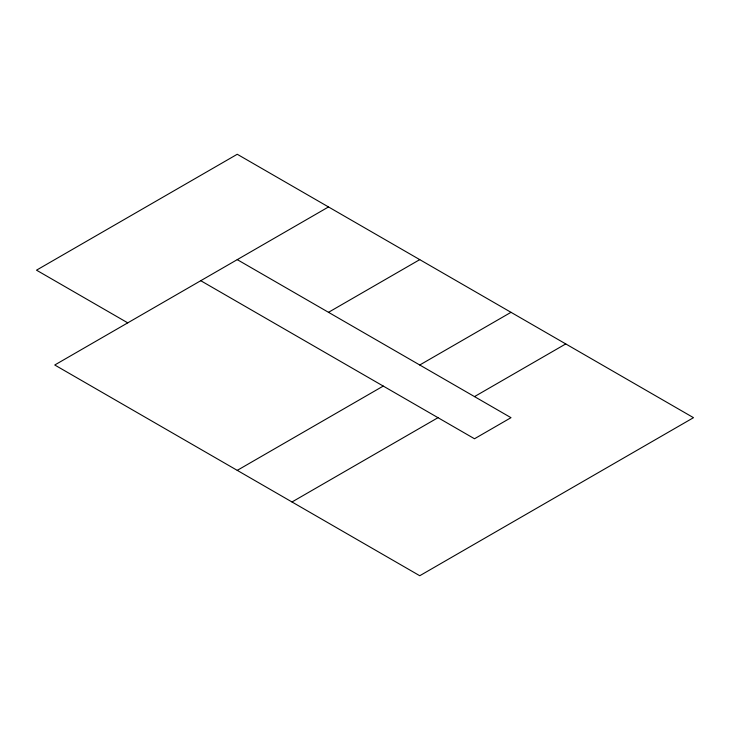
<?xml version="1.0" encoding="UTF-8"?>
<svg xmlns="http://www.w3.org/2000/svg" width="730" height="730" viewBox="0 0 730 730"><rect width="100%" height="100%" fill="white"/><g stroke="black" fill="none" stroke-linecap="round" stroke-linejoin="round"><path stroke-width="1.09" d="M328.5 206.955L54.75 365L419.75 575.733L693.5 417.679L237.25 154.267L36.5 270.173L127.75 322.852M328.5 312.321L419.75 259.634M237.25 470.366L383.25 386.07M419.75 365L511 312.321M292 501.975L438 417.679M474.5 396.609L565.75 343.93M237.25 259.634L511 417.679L474.5 438.757L200.75 280.703"/></g></svg>
